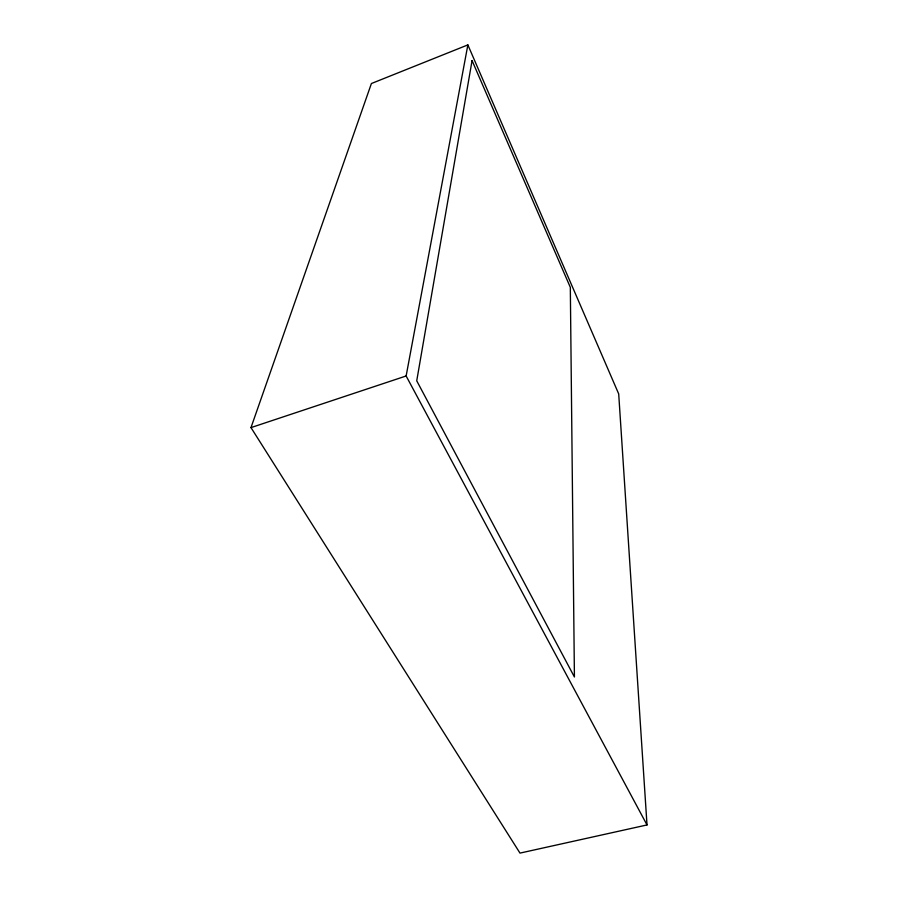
<?xml version="1.0" encoding="UTF-8"?>
<svg xmlns="http://www.w3.org/2000/svg" width="898" height="898" viewBox="0 0 898 898"><rect width="100%" height="100%" fill="white"/><g stroke="black" fill="none" stroke-linecap="round" stroke-linejoin="round"><path stroke-width="1.35" d="M647.009 824.948L406.132 375.981L467.869 44.9L371.402 83.525L250.991 427.605L519.987 853.1L647.009 824.948L618.7 393.919L467.869 44.9M250.991 427.605L406.132 375.981M472.067 60.581L416.728 380.819L574.417 676.98L570.32 287.326L472.067 60.581"/></g></svg>
